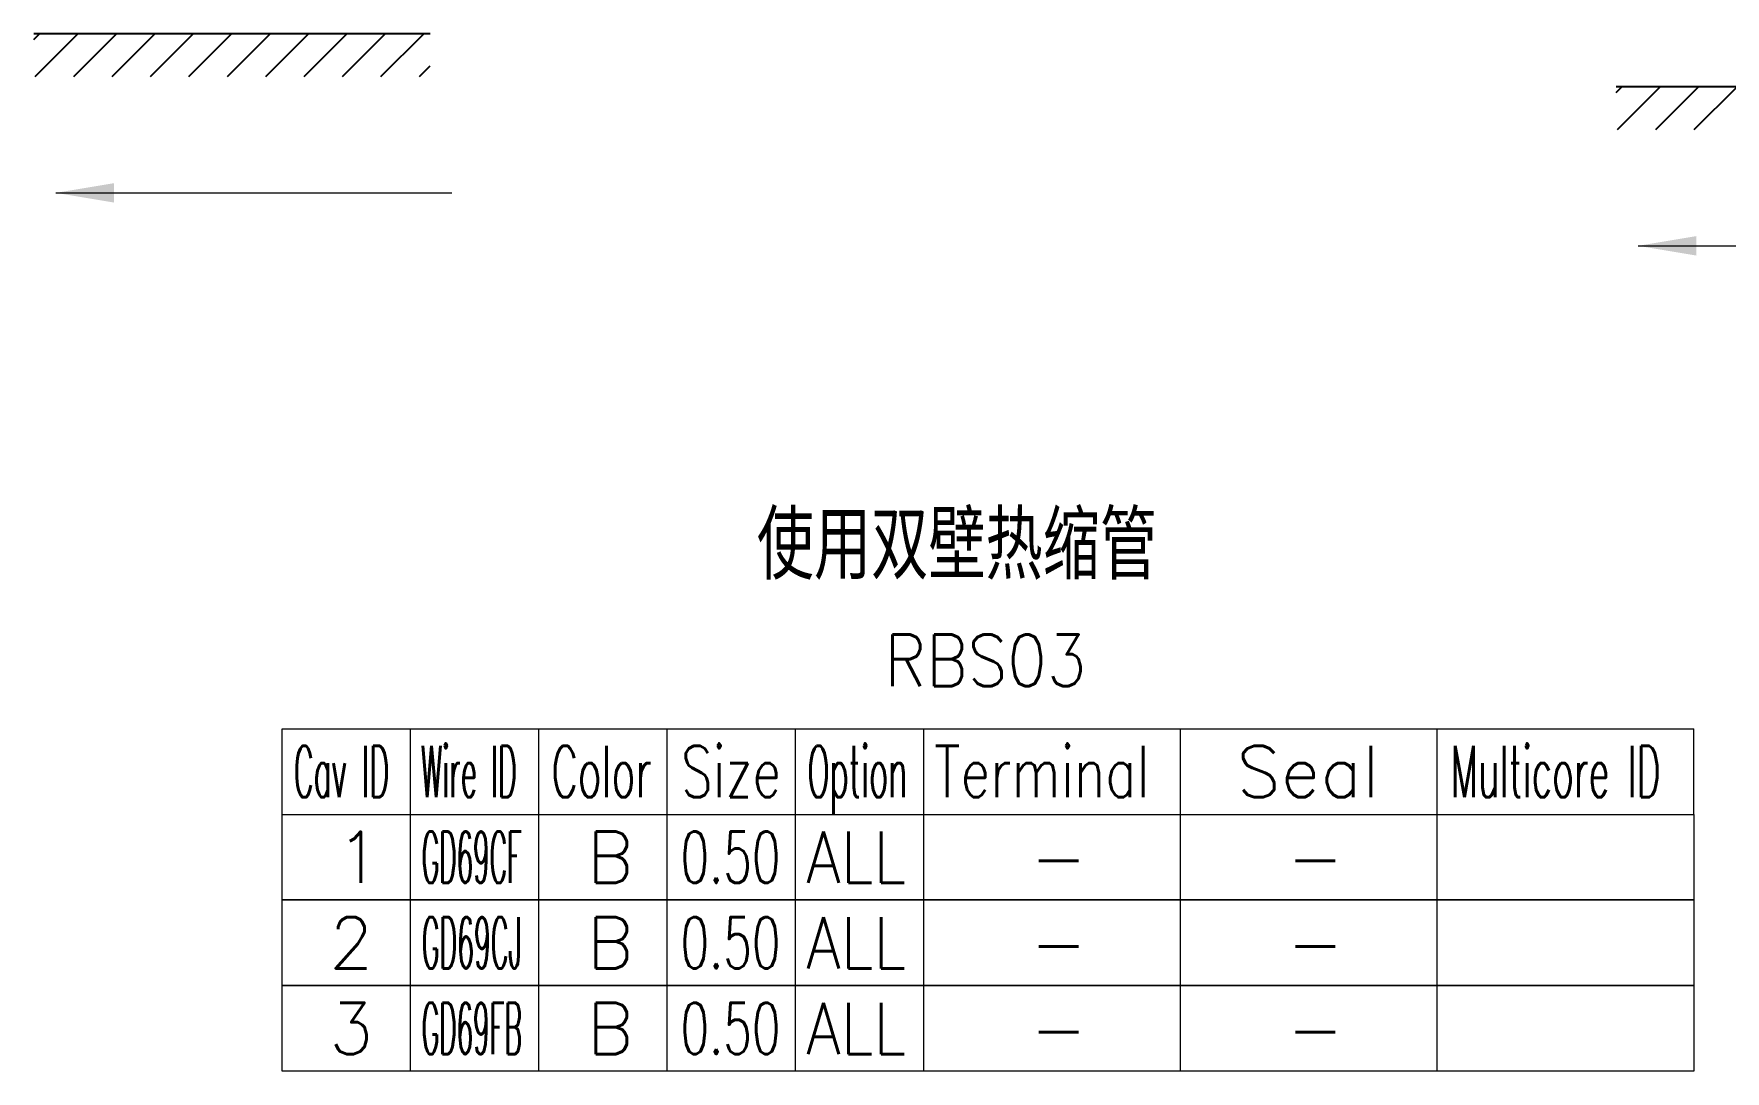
# Model space of a CAD drawing. Header units: inches. Extents: x 47316 to 59086, y 3141 to 11743.
# Drawn here: x 51165.8 to 51264.7, y 3578.6 to 3639.2 of the extents above; entities that cross this region are included whole.
import ezdxf

# ---------------------------------------------------------------- set-up
doc = ezdxf.new("R2010")
doc.units = ezdxf.units.IN
doc.header["$MEASUREMENT"] = 0
doc.layers.add('Beschreibung', color=7, linetype='Continuous', lineweight=25)
doc.styles.add('MtX_SimSun', font='')
doc.styles.get("Standard").update_dxf_attribs({"font": ''})
doc.styles.get('MtX_SimSun').set_extended_font_data('SimSun')
doc.styles.get('Standard').set_extended_font_data('SimSun')

msp = doc.modelspace()

# ---------------------------------------------------------------- linework, layer by layer
at = {"color": 0, "lineweight": -3}
for p, q in [((51165.836, 3638.815), (51166.172, 3639.151)), ((51188.993, 3639.151, 0), (51165.836, 3639.151, 0)), ((51165.921, 3636.655), (51168.417, 3639.151)), ((51168.166, 3636.655), (51170.662, 3639.151)), ((51170.411, 3636.655), (51172.907, 3639.151)), ((51172.657, 3636.655), (51175.152, 3639.151)), ((51174.902, 3636.655), (51177.397, 3639.151)), ((51177.147, 3636.655), (51179.642, 3639.151)), ((51179.392, 3636.655), (51181.887, 3639.151)), ((51181.637, 3636.655), (51184.132, 3639.151)), ((51183.882, 3636.655), (51186.377, 3639.151)), ((51186.127, 3636.655), (51188.622, 3639.151)), ((51188.372, 3636.655), (51188.993, 3637.276)), ((51258.315, 3635.72), (51258.65, 3636.055)), ((51281.471, 3636.055, 0), (51258.315, 3636.055, 0)), ((51258.4, 3633.56), (51260.895, 3636.055)), ((51260.645, 3633.56), (51263.14, 3636.055)), ((51262.89, 3633.56), (51265.385, 3636.055))]:
    msp.add_line(p, q, dxfattribs=at)
at = {"color": 0, "linetype": 'Continuous', "lineweight": 15}
for p, q in [((51180.352, 3598.552), (51262.852, 3598.552)), ((51180.352, 3593.552), (51180.352, 3598.552)), ((51180.352, 3593.552), (51262.852, 3593.552))]:
    msp.add_line(p, q, dxfattribs=at)
at = {"color": 7, "linetype": 'Continuous', "lineweight": 15}
for p, q in [((51187.852, 3593.552), (51187.852, 3598.552)), ((51195.352, 3593.552), (51195.352, 3598.552)), ((51202.852, 3593.552), (51202.852, 3598.552)), ((51210.352, 3593.552), (51210.352, 3598.552)), ((51217.852, 3593.552), (51217.852, 3598.552)), ((51232.852, 3593.552), (51232.852, 3598.552)), ((51247.852, 3593.552), (51247.852, 3598.552)), ((51262.852, 3593.552), (51262.852, 3598.552))]:
    msp.add_line(p, q, dxfattribs=at)
at = {"color": 102, "linetype": 'Continuous', "lineweight": 15}
for p, q in [((51187.852, 3588.552), (51187.852, 3593.552)), ((51195.352, 3588.552), (51195.352, 3593.552)), ((51202.852, 3588.552), (51202.852, 3593.552)), ((51210.352, 3588.552), (51210.352, 3593.552)), ((51217.852, 3588.552), (51217.852, 3593.552)), ((51232.852, 3588.552), (51232.852, 3593.552)), ((51247.852, 3588.552), (51247.852, 3593.552)), ((51187.852, 3583.552), (51187.852, 3588.552)), ((51195.352, 3583.552), (51195.352, 3588.552)), ((51202.852, 3583.552), (51202.852, 3588.552)), ((51210.352, 3583.552), (51210.352, 3588.552)), ((51217.852, 3583.552), (51217.852, 3588.552)), ((51232.852, 3583.552), (51232.852, 3588.552)), ((51247.852, 3583.552), (51247.852, 3588.552)), ((51187.852, 3578.552), (51187.852, 3583.552)), ((51195.352, 3578.552), (51195.352, 3583.552)), ((51202.852, 3578.552), (51202.852, 3583.552)), ((51210.352, 3578.552), (51210.352, 3583.552)), ((51217.852, 3578.552), (51217.852, 3583.552)), ((51232.852, 3578.552), (51232.852, 3583.552)), ((51247.852, 3578.552), (51247.852, 3583.552))]:
    msp.add_line(p, q, dxfattribs=at)
at = {"color": 0, "linetype": 'Continuous', "lineweight": 15}
for points in [[(51180.352, 3588.552), (51180.352, 3593.552), (51262.852, 3593.552), (51262.852, 3588.552)], [(51180.352, 3583.552), (51180.352, 3588.552), (51262.852, 3588.552), (51262.852, 3583.552)], [(51180.352, 3578.552), (51180.352, 3583.552), (51262.852, 3583.552), (51262.852, 3578.552)]]:
    msp.add_lwpolyline(points, close=True, dxfattribs=at)
at = {"layer": 'Beschreibung', "color": 0, "lineweight": 0}
for p, q in [((51167.12, 3629.86), (51190.276, 3629.86)), ((51259.598, 3626.765), (51282.754, 3626.765))]:
    msp.add_line(p, q, dxfattribs=at)
for points in [[(51170.522, 3629.293), (51170.522, 3630.427), (51167.12, 3629.86)], [(51263, 3626.198), (51263, 3627.332), (51259.598, 3626.765)]]:
    msp.add_solid(points, dxfattribs=at)

# ---------------------------------------------------------------- texts
at = {"color": 0, "lineweight": -3, "style": 'MtX_SimSun', "width": 0.7}
msp.add_text(' 使用双壁热缩管', height=3.5, dxfattribs=at).set_placement((51206.427, 3607.659))
at = {"color": 6, "linetype": 'Continuous', "lineweight": 20, "insert": (51215.559, 3604.052), "char_height": 3, "width": 13.11429, "attachment_point": 1}
msp.add_mtext('\\Fromans.shx;\\W0.9000000000;\\T1.0000000000;\\o\\lRBS03', dxfattribs=at)
at = {"color": 7, "linetype": 'Continuous', "lineweight": 15, "char_height": 3, "attachment_point": 1}
for s, insert, width in [('\\Fromans.shx;\\W0.4292452830;\\T1.0000000000;\\o\\lCav ID', (51181.036, 3597.552), 6.5), ('\\Fromans.shx;\\W0.4026548673;\\T1.0000000000;\\o\\lWire ID', (51188.467, 3597.552), 6.5), ('\\Fromans.shx;\\W0.5687500000;\\T1.0000000000;\\o\\lColor', (51196.096, 3597.552), 6.5), ('\\Fromans.shx;\\W0.7222222222;\\T1.0000000000;\\o\\lSize', (51203.662, 3597.552), 6.5), ('\\Fromans.shx;\\W0.4595959596;\\T1.0000000000;\\o\\lOption', (51211.049, 3597.552), 6.5), ('\\Fromans.shx;\\W0.7480916031;\\T1.0000000000;\\o\\lTerminal', (51218.459, 3597.552), 14), ('\\Fromans.shx;\\W1.0000000000;\\T1.0000000000;\\o\\lSeal', (51236.138, 3597.552), 9.28571), ('\\Fromans.shx;\\W0.5185185185;\\T1.0000000000;\\o\\lMulticore ID', (51248.649, 3597.552), 14), ('\\Fromans.shx;\\W1.0000000000;\\T1.0000000000;\\o\\l1', (51183.531, 3592.552), 2.85714), ('\\Fromans.shx;\\W1.0000000000;\\T1.0000000000;\\o\\l2', (51183.102, 3587.552), 2.85714), ('\\Fromans.shx;\\W1.0000000000;\\T1.0000000000;\\o\\l3', (51183.102, 3582.552), 2.85714)]:
    msp.add_mtext(s, dxfattribs=dict(at, insert=insert, width=width))
at = {"color": 21, "linetype": 'Continuous', "lineweight": 15, "char_height": 3, "attachment_point": 1}
for s, insert, width in [('\\Fromans.shx;\\W0.3760330579;\\T1.0000000000;\\o\\lGD69CF', (51188.513, 3592.552), 6.5), ('\\Fromans.shx;\\W0.6500000000;\\T1.0000000000;\\o\\l0.50', (51203.631, 3592.552), 6.5), ('\\Fromans.shx;\\W1.0000000000;\\T1.0000000000;\\o\\l-', (51224.067, 3592.552), 3.71429), ('\\Fromans.shx;\\W0.3823529412;\\T1.0000000000;\\o\\lGD69CJ', (51188.516, 3587.552), 6.5), ('\\Fromans.shx;\\W0.6500000000;\\T1.0000000000;\\o\\l0.50', (51203.631, 3587.552), 6.5), ('\\Fromans.shx;\\W1.0000000000;\\T1.0000000000;\\o\\l-', (51224.067, 3587.552), 3.71429), ('\\Fromans.shx;\\W0.3760330579;\\T1.0000000000;\\o\\lGD69FB', (51188.513, 3582.552), 6.5), ('\\Fromans.shx;\\W0.6500000000;\\T1.0000000000;\\o\\l0.50', (51203.631, 3582.552), 6.5), ('\\Fromans.shx;\\W1.0000000000;\\T1.0000000000;\\o\\l-', (51224.067, 3582.552), 3.71429)]:
    msp.add_mtext(s, dxfattribs=dict(at, insert=insert, width=width))
at = {"color": 140, "linetype": 'Continuous', "lineweight": 15, "char_height": 3, "attachment_point": 1}
for s, insert, width in [('\\Fromans.shx;\\W1.0000000000;\\T1.0000000000;\\o\\lB', (51198.174, 3592.552), 3), ('\\Fromans.shx;\\W0.8750000000;\\T1.0000000000;\\o\\lALL', (51210.977, 3592.552), 6.5), ('\\Fromans.shx;\\W1.0000000000;\\T1.0000000000;\\o\\l-', (51239.067, 3592.552), 3.71429), ('\\Fromans.shx;\\W1.0000000000;\\T1.0000000000;\\o\\lB', (51198.174, 3587.552), 3), ('\\Fromans.shx;\\W0.8750000000;\\T1.0000000000;\\o\\lALL', (51210.977, 3587.552), 6.5), ('\\Fromans.shx;\\W1.0000000000;\\T1.0000000000;\\o\\l-', (51239.067, 3587.552), 3.71429), ('\\Fromans.shx;\\W1.0000000000;\\T1.0000000000;\\o\\lB', (51198.174, 3582.552), 3), ('\\Fromans.shx;\\W0.8750000000;\\T1.0000000000;\\o\\lALL', (51210.977, 3582.552), 6.5), ('\\Fromans.shx;\\W1.0000000000;\\T1.0000000000;\\o\\l-', (51239.067, 3582.552), 3.71429)]:
    msp.add_mtext(s, dxfattribs=dict(at, insert=insert, width=width))

doc.saveas('drawing.dxf')
